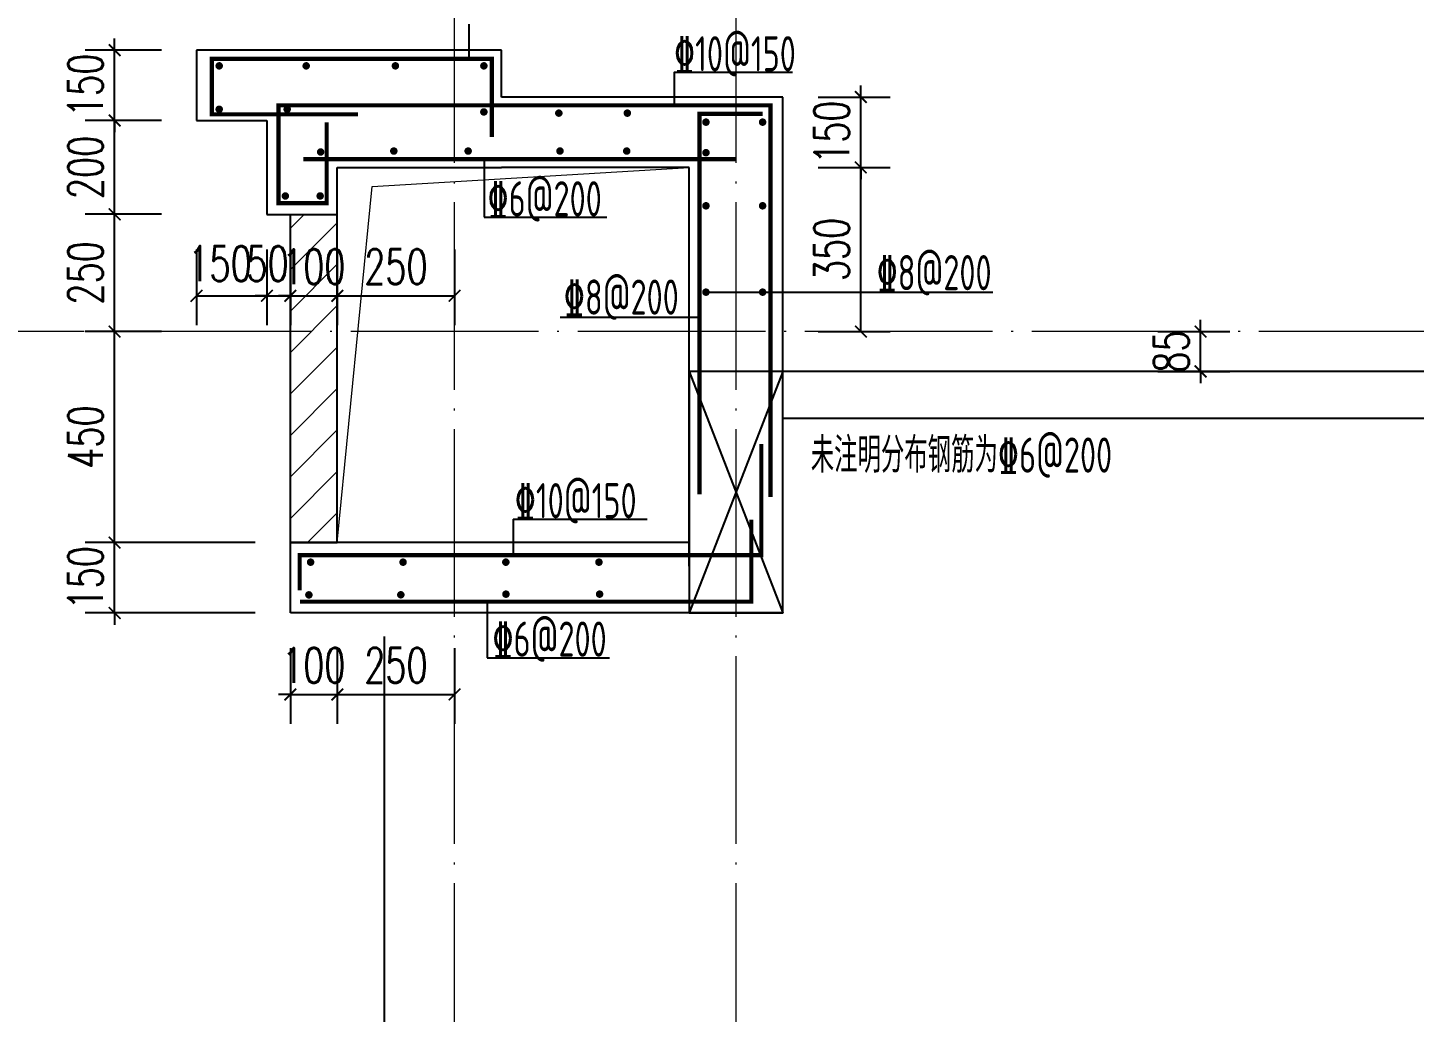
# Model space of a CAD drawing. Extents: x -655480 to 203344, y -294099 to 287156.
# Drawn here: x 37759 to 40715, y 127633 to 129732 of the extents above; entities that cross this region are included whole.
import ezdxf

# ---------------------------------------------------------------- set-up
doc = ezdxf.new("R2010")
doc.units = 0
doc.header["$LTSCALE"] = 1000
doc.linetypes.add('DOTE', pattern=[2.42, 2, -0.2, 0.02, -0.2])
doc.layers.get('0').update_dxf_attribs({"linetype": 'CONTINUOUS'})
doc.layers.get('DEFPOINTS').update_dxf_attribs({"linetype": 'CONTINUOUS'})
for name, color, linetype, lineweight in [('DOTE', 19, 'DOTE', 9), ('PUB_HATCH', 8, 'CONTINUOUS', 9), ('立面-洞口示意', 152, 'CONTINUOUS', 13)]:
    doc.layers.add(name, color=color, linetype=linetype, lineweight=lineweight)
for name, color, linetype in [('PUB_DIM', 3, 'CONTINUOUS'), ('REIN', 6, 'CONTINUOUS'), ('S-大样-砼线', 7, 'CONTINUOUS'), ('S-引出线', 40, 'CONTINUOUS'), ('TEXT', 2, 'CONTINUOUS'), ('WALL', 5, 'CONTINUOUS'), ('看线', 251, 'CONTINUOUS')]:
    doc.layers.add(name, color=color, linetype=linetype)
doc.styles.add('_TCH_DIM_T3', font='SIMPLEX', dxfattribs={"width": 0.705882, "bigfont": 'GBCBIG'})
doc.styles.add('TSSD_REIN', font='tssdeng.shx', dxfattribs={"width": 0.7, "height": 300, "bigfont": 'tssdchn.shx'})
doc.dimstyles.new('_TCH_ARCH&&25', dxfattribs={"dimtxt": 74.375, "dimasz": 25, "dimexe": 62.5, "dimexo": 75, "dimgap": 25, "dimtad": 1, "dimdec": 0, "dimzin": 0, "dimdsep": 46, "dimtxsty": '_TCH_DIM_T3', "dimblk": 'ARCHTICK', "dimcen": 0.09, "dimclrt": 7, "dimazin": 0, "dimtfac": 1, "dimtdec": 0, "dimtix": 1, "dimtmove": 2, "dimatfit": 3, "dimldrblk": 'ARCHTICK', "dimfxl": 1, "dimtolj": 1, "dimtzin": 0, "dimarcsym": 0})

# ---------------------------------------------------------------- blocks, each defined once
blk = doc.blocks.new('20210902.15310509')
at = {"layer": 'DOTE', "color": 1, "linetype": 'DOTE', "ltscale": 0.2}
for p, q in [((85753.4, -133245.9), (85753.4, -113645.9)), ((86353.4, -133245.9), (86353.4, -113645.9)), ((88352, -126345.9), (84583.2, -126345.9))]:
    blk.add_line(p, q, dxfattribs=at)
blk = doc.blocks.new('_ArchTick')
at = {"color": 0, "linetype": 'ByBlock', "const_width": 0.15}
blk.add_lwpolyline([(-0.5, -0.5), (0.5, 0.5)], dxfattribs=at)
blk = doc.blocks.new('*D3703')
at = {"layer": 'DEFPOINTS', "color": 0, "transparency": 16777216}
for p in [(40093, 129084.6), (40259, 129084.6), (40093, 128999.6)]:
    blk.add_point(p, dxfattribs=at)
at = {"layer": 'PUB_DIM', "color": 0, "lineweight": -2, "transparency": 16777216}
for p, q in [((40259, 129084.6), (40259, 129109.6)), ((40168, 129084.6), (40321.5, 129084.6)), ((40259, 128999.6), (40259, 129084.6)), ((40168, 128999.6), (40321.5, 128999.6)), ((40259, 128999.6), (40259, 128974.6))]:
    blk.add_line(p, q, dxfattribs=at)
at = {"layer": 'PUB_DIM', "color": 0, "lineweight": -2, "transparency": 16777216, "xscale": 25, "yscale": 25, "zscale": 25}
for p, rotation in [((40259, 129084.6), 270), ((40259, 128999.6), 90)]:
    blk.add_blockref('_ArchTick', p, dxfattribs=dict(at, rotation=rotation))
at = {"layer": 'PUB_DIM', "color": 7, "transparency": 16777216, "insert": (40196.8, 129042.1), "char_height": 74.38, "attachment_point": 5, "rotation": 90, "style": '_TCH_DIM_T3'}
blk.add_mtext('\\A1;85', dxfattribs=at)
blk = doc.blocks.new('*D3704')
at = {"layer": 'DEFPOINTS', "color": 0, "transparency": 16777216}
for p in [(38568.8, 129836.9), (38118.8, 129684.6), (38568.8, 129684.6)]:
    blk.add_point(p, dxfattribs=at)
at = {"layer": 'PUB_DIM', "color": 0, "lineweight": -2, "transparency": 16777216}
for p, q in [((38118.8, 129759.6), (38118.8, 129899.4)), ((38568.8, 129759.6), (38568.8, 129899.4)), ((38118.8, 129836.9), (38568.8, 129836.9))]:
    blk.add_line(p, q, dxfattribs=at)
at = {"layer": 'PUB_DIM', "color": 0, "lineweight": -2, "transparency": 16777216, "xscale": 25, "yscale": 25, "zscale": 25, "rotation": 180}
blk.add_blockref('_ArchTick', (38118.8, 129836.9), dxfattribs=at)
at = {"layer": 'PUB_DIM', "color": 0, "lineweight": -2, "transparency": 16777216, "xscale": 25, "yscale": 25, "zscale": 25}
blk.add_blockref('_ArchTick', (38568.8, 129836.9), dxfattribs=at)
at = {"layer": 'PUB_DIM', "color": 7, "transparency": 16777216, "insert": (38353.8, 129905.6), "char_height": 74.38, "attachment_point": 5, "style": '_TCH_DIM_T3'}
blk.add_mtext('\\A1;450', dxfattribs=at)
blk = doc.blocks.new('*D3705')
at = {"layer": 'DEFPOINTS', "color": 0, "transparency": 16777216}
for p in [(38668.8, 129836.9), (38568.8, 129684.6), (38668.8, 129684.6)]:
    blk.add_point(p, dxfattribs=at)
at = {"layer": 'PUB_DIM', "color": 0, "lineweight": -2, "transparency": 16777216}
for p, q in [((38568.8, 129759.6), (38568.8, 129899.4)), ((38668.8, 129759.6), (38668.8, 129899.4)), ((38568.8, 129836.9), (38543.8, 129836.9)), ((38568.8, 129836.9), (38668.8, 129836.9)), ((38668.8, 129836.9), (38693.8, 129836.9))]:
    blk.add_line(p, q, dxfattribs=at)
at = {"layer": 'PUB_DIM', "color": 0, "lineweight": -2, "transparency": 16777216, "xscale": 25, "yscale": 25, "zscale": 25}
blk.add_blockref('_ArchTick', (38568.8, 129836.9), dxfattribs=at)
at = {"layer": 'PUB_DIM', "color": 0, "lineweight": -2, "transparency": 16777216, "xscale": 25, "yscale": 25, "zscale": 25, "rotation": 180}
blk.add_blockref('_ArchTick', (38668.8, 129836.9), dxfattribs=at)
at = {"layer": 'PUB_DIM', "color": 7, "transparency": 16777216, "insert": (38618.8, 129899.1), "char_height": 74.38, "attachment_point": 5, "style": '_TCH_DIM_T3'}
blk.add_mtext('\\A1;100', dxfattribs=at)
blk = doc.blocks.new('*D3706')
at = {"layer": 'DEFPOINTS', "color": 0, "transparency": 16777216}
for p in [(38318.8, 128484.6), (38418.8, 128484.6), (38418.8, 128310.8)]:
    blk.add_point(p, dxfattribs=at)
at = {"layer": 'PUB_DIM', "color": 0, "lineweight": -2, "transparency": 16777216}
for p, q in [((38318.8, 128409.6), (38318.8, 128248.3)), ((38418.8, 128409.6), (38418.8, 128248.3)), ((38318.8, 128310.8), (38293.8, 128310.8)), ((38318.8, 128310.8), (38418.8, 128310.8)), ((38418.8, 128310.8), (38443.8, 128310.8))]:
    blk.add_line(p, q, dxfattribs=at)
at = {"layer": 'PUB_DIM', "color": 0, "lineweight": -2, "transparency": 16777216, "xscale": 25, "yscale": 25, "zscale": 25}
blk.add_blockref('_ArchTick', (38318.8, 128310.8), dxfattribs=at)
at = {"layer": 'PUB_DIM', "color": 0, "lineweight": -2, "transparency": 16777216, "xscale": 25, "yscale": 25, "zscale": 25, "rotation": 180}
blk.add_blockref('_ArchTick', (38418.8, 128310.8), dxfattribs=at)
at = {"layer": 'PUB_DIM', "color": 7, "transparency": 16777216, "insert": (38368.8, 128373), "char_height": 74.38, "attachment_point": 5, "style": '_TCH_DIM_T3'}
blk.add_mtext('\\A1;100', dxfattribs=at)
blk = doc.blocks.new('*D3707')
at = {"layer": 'DEFPOINTS', "color": 0, "transparency": 16777216}
for p in [(38418.8, 128484.6), (38668.8, 128484.6), (38668.8, 128310.8)]:
    blk.add_point(p, dxfattribs=at)
at = {"layer": 'PUB_DIM', "color": 0, "lineweight": -2, "transparency": 16777216}
for p, q in [((38418.8, 128409.6), (38418.8, 128248.3)), ((38668.8, 128409.6), (38668.8, 128248.3)), ((38418.8, 128310.8), (38668.8, 128310.8))]:
    blk.add_line(p, q, dxfattribs=at)
at = {"layer": 'PUB_DIM', "color": 0, "lineweight": -2, "transparency": 16777216, "xscale": 25, "yscale": 25, "zscale": 25, "rotation": 180}
blk.add_blockref('_ArchTick', (38418.8, 128310.8), dxfattribs=at)
at = {"layer": 'PUB_DIM', "color": 0, "lineweight": -2, "transparency": 16777216, "xscale": 25, "yscale": 25, "zscale": 25}
blk.add_blockref('_ArchTick', (38668.8, 128310.8), dxfattribs=at)
at = {"layer": 'PUB_DIM', "color": 7, "transparency": 16777216, "insert": (38543.8, 128373), "char_height": 74.38, "attachment_point": 5, "style": '_TCH_DIM_T3'}
blk.add_mtext('\\A1;250', dxfattribs=at)
blk = doc.blocks.new('*D3708')
at = {"layer": 'DEFPOINTS', "color": 0, "transparency": 16777216}
for p in [(37944.2, 129684.6), (38118.8, 129684.6), (38118.8, 129534.6)]:
    blk.add_point(p, dxfattribs=at)
at = {"layer": 'PUB_DIM', "color": 0, "lineweight": -2, "transparency": 16777216}
for p, q in [((37944.2, 129684.6), (37944.2, 129709.6)), ((38043.8, 129684.6), (37881.7, 129684.6)), ((37944.2, 129534.6), (37944.2, 129684.6)), ((38043.8, 129534.6), (37881.7, 129534.6)), ((37944.2, 129534.6), (37944.2, 129509.6))]:
    blk.add_line(p, q, dxfattribs=at)
at = {"layer": 'PUB_DIM', "color": 0, "lineweight": -2, "transparency": 16777216, "xscale": 25, "yscale": 25, "zscale": 25}
for p, rotation in [((37944.2, 129684.6), 270), ((37944.2, 129534.6), 90)]:
    blk.add_blockref('_ArchTick', p, dxfattribs=dict(at, rotation=rotation))
at = {"layer": 'PUB_DIM', "color": 7, "transparency": 16777216, "insert": (37882, 129609.6), "char_height": 74.38, "attachment_point": 5, "rotation": 90, "style": '_TCH_DIM_T3'}
blk.add_mtext('\\A1;150', dxfattribs=at)
blk = doc.blocks.new('*D3709')
at = {"layer": 'DEFPOINTS', "color": 0, "transparency": 16777216}
for p in [(37944.2, 129534.6), (38118.8, 129534.6), (38118.8, 129334.6)]:
    blk.add_point(p, dxfattribs=at)
at = {"layer": 'PUB_DIM', "color": 0, "lineweight": -2, "transparency": 16777216}
for p, q in [((38043.8, 129534.6), (37881.7, 129534.6)), ((37944.2, 129334.6), (37944.2, 129534.6)), ((38043.8, 129334.6), (37881.7, 129334.6))]:
    blk.add_line(p, q, dxfattribs=at)
at = {"layer": 'PUB_DIM', "color": 0, "lineweight": -2, "transparency": 16777216, "xscale": 25, "yscale": 25, "zscale": 25}
for p, rotation in [((37944.2, 129534.6), 90), ((37944.2, 129334.6), 270)]:
    blk.add_blockref('_ArchTick', p, dxfattribs=dict(at, rotation=rotation))
at = {"layer": 'PUB_DIM', "color": 7, "transparency": 16777216, "insert": (37882, 129434.6), "char_height": 74.38, "attachment_point": 5, "rotation": 90, "style": '_TCH_DIM_T3'}
blk.add_mtext('\\A1;200', dxfattribs=at)
blk = doc.blocks.new('*D3710')
at = {"layer": 'DEFPOINTS', "color": 0, "transparency": 16777216}
for p in [(37944.2, 129334.6), (38118.8, 129334.6), (38118.8, 129084.6)]:
    blk.add_point(p, dxfattribs=at)
at = {"layer": 'PUB_DIM', "color": 0, "lineweight": -2, "transparency": 16777216}
for p, q in [((38043.8, 129334.6), (37881.7, 129334.6)), ((37944.2, 129084.6), (37944.2, 129334.6)), ((38043.8, 129084.6), (37881.7, 129084.6))]:
    blk.add_line(p, q, dxfattribs=at)
at = {"layer": 'PUB_DIM', "color": 0, "lineweight": -2, "transparency": 16777216, "xscale": 25, "yscale": 25, "zscale": 25}
for p, rotation in [((37944.2, 129334.6), 90), ((37944.2, 129084.6), 270)]:
    blk.add_blockref('_ArchTick', p, dxfattribs=dict(at, rotation=rotation))
at = {"layer": 'PUB_DIM', "color": 7, "transparency": 16777216, "insert": (37882, 129209.6), "char_height": 74.38, "attachment_point": 5, "rotation": 90, "style": '_TCH_DIM_T3'}
blk.add_mtext('\\A1;250', dxfattribs=at)
blk = doc.blocks.new('*D3711')
at = {"layer": 'DEFPOINTS', "color": 0, "transparency": 16777216}
for p in [(37944.2, 129084.6), (38118.8, 129084.6), (38118.8, 128634.6)]:
    blk.add_point(p, dxfattribs=at)
at = {"layer": 'PUB_DIM', "color": 0, "lineweight": -2, "transparency": 16777216}
for p, q in [((38043.8, 129084.6), (37881.7, 129084.6)), ((37944.2, 128634.6), (37944.2, 129084.6)), ((38043.8, 128634.6), (37881.7, 128634.6))]:
    blk.add_line(p, q, dxfattribs=at)
at = {"layer": 'PUB_DIM', "color": 0, "lineweight": -2, "transparency": 16777216, "xscale": 25, "yscale": 25, "zscale": 25}
for p, rotation in [((37944.2, 129084.6), 90), ((37944.2, 128634.6), 270)]:
    blk.add_blockref('_ArchTick', p, dxfattribs=dict(at, rotation=rotation))
at = {"layer": 'PUB_DIM', "color": 7, "transparency": 16777216, "insert": (37882, 128859.6), "char_height": 74.38, "attachment_point": 5, "rotation": 90, "style": '_TCH_DIM_T3'}
blk.add_mtext('\\A1;450', dxfattribs=at)
blk = doc.blocks.new('*D3712')
at = {"layer": 'DEFPOINTS', "color": 0, "transparency": 16777216}
for p in [(38118.8, 129334.6), (38268.8, 129334.6), (38268.8, 129160.8)]:
    blk.add_point(p, dxfattribs=at)
at = {"layer": 'PUB_DIM', "color": 0, "lineweight": -2, "transparency": 16777216}
for p, q in [((38118.8, 129259.6), (38118.8, 129098.3)), ((38268.8, 129259.6), (38268.8, 129098.3)), ((38118.8, 129160.8), (38268.8, 129160.8))]:
    blk.add_line(p, q, dxfattribs=at)
at = {"layer": 'PUB_DIM', "color": 0, "lineweight": -2, "transparency": 16777216, "xscale": 25, "yscale": 25, "zscale": 25, "rotation": 180}
blk.add_blockref('_ArchTick', (38118.8, 129160.8), dxfattribs=at)
at = {"layer": 'PUB_DIM', "color": 0, "lineweight": -2, "transparency": 16777216, "xscale": 25, "yscale": 25, "zscale": 25}
blk.add_blockref('_ArchTick', (38268.8, 129160.8), dxfattribs=at)
at = {"layer": 'PUB_DIM', "color": 7, "transparency": 16777216, "insert": (38168.8, 129229.6), "char_height": 74.38, "attachment_point": 5, "style": '_TCH_DIM_T3'}
blk.add_mtext('\\A1;150', dxfattribs=at)
blk = doc.blocks.new('*D3713')
at = {"layer": 'DEFPOINTS', "color": 0, "transparency": 16777216}
for p in [(38268.8, 129334.6), (38318.8, 129334.6), (38318.8, 129160.8)]:
    blk.add_point(p, dxfattribs=at)
at = {"layer": 'PUB_DIM', "color": 0, "lineweight": -2, "transparency": 16777216}
for p, q in [((38268.8, 129259.6), (38268.8, 129098.3)), ((38318.8, 129259.6), (38318.8, 129098.3)), ((38268.8, 129160.8), (38243.8, 129160.8)), ((38268.8, 129160.8), (38318.8, 129160.8)), ((38318.8, 129160.8), (38343.8, 129160.8))]:
    blk.add_line(p, q, dxfattribs=at)
at = {"layer": 'PUB_DIM', "color": 0, "lineweight": -2, "transparency": 16777216, "xscale": 25, "yscale": 25, "zscale": 25}
blk.add_blockref('_ArchTick', (38268.8, 129160.8), dxfattribs=at)
at = {"layer": 'PUB_DIM', "color": 0, "lineweight": -2, "transparency": 16777216, "xscale": 25, "yscale": 25, "zscale": 25, "rotation": 180}
blk.add_blockref('_ArchTick', (38318.8, 129160.8), dxfattribs=at)
at = {"layer": 'PUB_DIM', "color": 7, "transparency": 16777216, "insert": (38270.1, 129229.6), "char_height": 74.38, "attachment_point": 5, "style": '_TCH_DIM_T3'}
blk.add_mtext('\\A1;50', dxfattribs=at)
blk = doc.blocks.new('*D3714')
at = {"layer": 'DEFPOINTS', "color": 0, "transparency": 16777216}
for p in [(38318.8, 129334.6), (38418.8, 129334.6), (38418.8, 129160.8)]:
    blk.add_point(p, dxfattribs=at)
at = {"layer": 'PUB_DIM', "color": 0, "lineweight": -2, "transparency": 16777216}
for p, q in [((38318.8, 129259.6), (38318.8, 129098.3)), ((38418.8, 129259.6), (38418.8, 129098.3)), ((38318.8, 129160.8), (38293.8, 129160.8)), ((38318.8, 129160.8), (38418.8, 129160.8)), ((38418.8, 129160.8), (38443.8, 129160.8))]:
    blk.add_line(p, q, dxfattribs=at)
at = {"layer": 'PUB_DIM', "color": 0, "lineweight": -2, "transparency": 16777216, "xscale": 25, "yscale": 25, "zscale": 25}
blk.add_blockref('_ArchTick', (38318.8, 129160.8), dxfattribs=at)
at = {"layer": 'PUB_DIM', "color": 0, "lineweight": -2, "transparency": 16777216, "xscale": 25, "yscale": 25, "zscale": 25, "rotation": 180}
blk.add_blockref('_ArchTick', (38418.8, 129160.8), dxfattribs=at)
at = {"layer": 'PUB_DIM', "color": 7, "transparency": 16777216, "insert": (38368.8, 129223), "char_height": 74.38, "attachment_point": 5, "style": '_TCH_DIM_T3'}
blk.add_mtext('\\A1;100', dxfattribs=at)
blk = doc.blocks.new('*D3715')
at = {"layer": 'DEFPOINTS', "color": 0, "transparency": 16777216}
for p in [(38418.8, 129334.6), (38668.8, 129334.6), (38668.8, 129160.8)]:
    blk.add_point(p, dxfattribs=at)
at = {"layer": 'PUB_DIM', "color": 0, "lineweight": -2, "transparency": 16777216}
for p, q in [((38418.8, 129259.6), (38418.8, 129098.3)), ((38668.8, 129259.6), (38668.8, 129098.3)), ((38418.8, 129160.8), (38668.8, 129160.8))]:
    blk.add_line(p, q, dxfattribs=at)
at = {"layer": 'PUB_DIM', "color": 0, "lineweight": -2, "transparency": 16777216, "xscale": 25, "yscale": 25, "zscale": 25, "rotation": 180}
blk.add_blockref('_ArchTick', (38418.8, 129160.8), dxfattribs=at)
at = {"layer": 'PUB_DIM', "color": 0, "lineweight": -2, "transparency": 16777216, "xscale": 25, "yscale": 25, "zscale": 25}
blk.add_blockref('_ArchTick', (38668.8, 129160.8), dxfattribs=at)
at = {"layer": 'PUB_DIM', "color": 7, "transparency": 16777216, "insert": (38543.8, 129223), "char_height": 74.38, "attachment_point": 5, "style": '_TCH_DIM_T3'}
blk.add_mtext('\\A1;250', dxfattribs=at)
blk = doc.blocks.new('*D3628')
at = {"layer": 'DEFPOINTS', "color": 0, "transparency": 16777216}
for p in [(39368.8, 129434.6), (39534.8, 129434.6), (39368.8, 129084.6)]:
    blk.add_point(p, dxfattribs=at)
at = {"layer": 'PUB_DIM', "color": 0, "lineweight": -2, "transparency": 16777216}
for p, q in [((39443.8, 129434.6), (39597.3, 129434.6)), ((39534.8, 129084.6), (39534.8, 129434.6)), ((39443.8, 129084.6), (39597.3, 129084.6))]:
    blk.add_line(p, q, dxfattribs=at)
at = {"layer": 'PUB_DIM', "color": 0, "lineweight": -2, "transparency": 16777216, "xscale": 25, "yscale": 25, "zscale": 25}
for p, rotation in [((39534.8, 129434.6), 90), ((39534.8, 129084.6), 270)]:
    blk.add_blockref('_ArchTick', p, dxfattribs=dict(at, rotation=rotation))
at = {"layer": 'PUB_DIM', "color": 7, "transparency": 16777216, "insert": (39472.6, 129259.6), "char_height": 74.38, "attachment_point": 5, "rotation": 90, "style": '_TCH_DIM_T3'}
blk.add_mtext('\\A1;350', dxfattribs=at)
blk = doc.blocks.new('*D3629')
at = {"layer": 'DEFPOINTS', "color": 0, "transparency": 16777216}
for p in [(39368.8, 129584.6), (39534.8, 129584.6), (39368.8, 129434.6)]:
    blk.add_point(p, dxfattribs=at)
at = {"layer": 'PUB_DIM', "color": 0, "lineweight": -2, "transparency": 16777216}
for p, q in [((39534.8, 129584.6), (39534.8, 129609.6)), ((39443.8, 129584.6), (39597.3, 129584.6)), ((39534.8, 129434.6), (39534.8, 129584.6)), ((39443.8, 129434.6), (39597.3, 129434.6)), ((39534.8, 129434.6), (39534.8, 129409.6))]:
    blk.add_line(p, q, dxfattribs=at)
at = {"layer": 'PUB_DIM', "color": 0, "lineweight": -2, "transparency": 16777216, "xscale": 25, "yscale": 25, "zscale": 25}
for p, rotation in [((39534.8, 129584.6), 270), ((39534.8, 129434.6), 90)]:
    blk.add_blockref('_ArchTick', p, dxfattribs=dict(at, rotation=rotation))
at = {"layer": 'PUB_DIM', "color": 7, "transparency": 16777216, "insert": (39472.6, 129509.6), "char_height": 74.38, "attachment_point": 5, "rotation": 90, "style": '_TCH_DIM_T3'}
blk.add_mtext('\\A1;150', dxfattribs=at)
blk = doc.blocks.new('*D3630')
at = {"layer": 'DEFPOINTS', "color": 0, "transparency": 16777216}
for p in [(38768.8, 129836.9), (38668.8, 129684.6), (38768.8, 129684.6)]:
    blk.add_point(p, dxfattribs=at)
at = {"layer": 'PUB_DIM', "color": 0, "lineweight": -2, "transparency": 16777216}
for p, q in [((38668.8, 129759.6), (38668.8, 129899.4)), ((38768.8, 129759.6), (38768.8, 129899.4)), ((38668.8, 129836.9), (38768.8, 129836.9))]:
    blk.add_line(p, q, dxfattribs=at)
at = {"layer": 'PUB_DIM', "color": 0, "lineweight": -2, "transparency": 16777216, "xscale": 25, "yscale": 25, "zscale": 25, "rotation": 180}
blk.add_blockref('_ArchTick', (38668.8, 129836.9), dxfattribs=at)
at = {"layer": 'PUB_DIM', "color": 0, "lineweight": -2, "transparency": 16777216, "xscale": 25, "yscale": 25, "zscale": 25}
blk.add_blockref('_ArchTick', (38768.8, 129836.9), dxfattribs=at)
at = {"layer": 'PUB_DIM', "color": 7, "transparency": 16777216, "insert": (38759.4, 129899.1), "char_height": 74.38, "attachment_point": 5, "style": '_TCH_DIM_T3'}
blk.add_mtext('\\A1;100', dxfattribs=at)
blk = doc.blocks.new('FSDFSFSFSFEFSFESF')
at = {"layer": '看线'}
blk.add_line((1114228.3, 467393.4), (1114228.3, 465805.1), dxfattribs=at)
blk = doc.blocks.new('*D3635')
at = {"layer": 'DEFPOINTS', "color": 0, "transparency": 16777216}
for p in [(37944.2, 128634.6), (38318.8, 128634.6), (38318.8, 128484.6)]:
    blk.add_point(p, dxfattribs=at)
at = {"layer": 'PUB_DIM', "color": 0, "lineweight": -2, "transparency": 16777216}
for p, q in [((37944.2, 128634.6), (37944.2, 128659.6)), ((38243.8, 128634.6), (37881.7, 128634.6)), ((37944.2, 128484.6), (37944.2, 128634.6)), ((38243.8, 128484.6), (37881.7, 128484.6)), ((37944.2, 128484.6), (37944.2, 128459.6))]:
    blk.add_line(p, q, dxfattribs=at)
at = {"layer": 'PUB_DIM', "color": 0, "lineweight": -2, "transparency": 16777216, "xscale": 25, "yscale": 25, "zscale": 25}
for p, rotation in [((37944.2, 128634.6), 270), ((37944.2, 128484.6), 90)]:
    blk.add_blockref('_ArchTick', p, dxfattribs=dict(at, rotation=rotation))
at = {"layer": 'PUB_DIM', "color": 7, "transparency": 16777216, "insert": (37882, 128559.6), "char_height": 74.38, "attachment_point": 5, "rotation": 90, "style": '_TCH_DIM_T3'}
blk.add_mtext('\\A1;150', dxfattribs=at)

msp = doc.modelspace()

# ---------------------------------------------------------------- hatches: boundary and pattern name
at = {"layer": 'PUB_HATCH'}
h = msp.add_hatch(dxfattribs=at)
h.set_pattern_fill('普通砖', color=256, scale=25, style=0)
h.set_pattern_definition([(45, (-366402.044, 291772.47), (-44.1941915, 44.1941915), [])])
h.paths.add_polyline_path([(38318.81, 128634.56), (38418.81, 128634.56), (38418.81, 129334.56), (38318.81, 129334.56)])

# ---------------------------------------------------------------- linework, layer by layer
at = {"layer": 'REIN', "const_width": 9}
for points in [[(38748.46, 129499.38), (38748.46, 129666.3), (38151.33, 129666.3), (38151.33, 129547.82), (38462.99, 129547.82)], [(38396.16, 129530.79), (38396.16, 129358.43), (38293.5, 129358.43), (38293.5, 129567.04), (39342.07, 129567.04), (39342.07, 128732.03)], [(39190.97, 128737.63), (39190.97, 129548.76), (39325.69, 129548.76)], [(38346.51, 129452.1), (39267.69, 129452.1)], [(38338.56, 128533.1), (38338.56, 128607.96), (39322.66, 128607.96), (39322.66, 128844.9)], [(38339.43, 128508.77), (39301.47, 128508.77), (39301.47, 128683.77)]]:
    msp.add_lwpolyline(points, dxfattribs=at)
at = {"layer": 'REIN', "const_width": 8}
for points in [[(38163.09, 129651.14, 1), (38171.09, 129651.14, 1)], [(38348.53, 129651.14, 1), (38356.53, 129651.14, 1)], [(38538.69, 129651.14, 1), (38546.69, 129651.14, 1)], [(38727.26, 129651.14, 1), (38735.26, 129651.14, 1)], [(38163.09, 129558.61, 1), (38171.09, 129558.61, 1)], [(38308.02, 129558.61, 1), (38316.02, 129558.61, 1)], [(38727.26, 129552.88, 1), (38735.26, 129552.88, 1)], [(38887.06, 129550.32, 1), (38895.06, 129550.32, 1)], [(39033.07, 129550.32, 1), (39041.07, 129550.32, 1)], [(39200.71, 129531.12, 1), (39208.71, 129531.12, 1)], [(39321.43, 129531.12, 1), (39329.43, 129531.12, 1)], [(38379.42, 129467.46, 1), (38387.42, 129467.46, 1)], [(38535.3, 129469.51, 1), (38543.3, 129469.51, 1)], [(38693.73, 129469.51, 1), (38701.73, 129469.51, 1)], [(38889.51, 129469.51, 1), (38897.51, 129469.51, 1)], [(39031.8, 129469.51, 1), (39039.8, 129469.51, 1)], [(39200.71, 129465.97, 1), (39208.71, 129465.97, 1)], [(38304.1, 129373.7, 1), (38312.1, 129373.7, 1)], [(38378.31, 129373.7, 1), (38386.31, 129373.7, 1)], [(39200.71, 129352.77, 1), (39208.71, 129352.77, 1)], [(39321.43, 129352.77, 1), (39329.43, 129352.77, 1)], [(39200.71, 129168.63, 1), (39208.71, 129168.63, 1)], [(39321.43, 129168.63, 1), (39329.43, 129168.63, 1)], [(38357.93, 128592.9, 1), (38365.93, 128592.9, 1)], [(38555.02, 128592.9, 1), (38563.02, 128592.9, 1)], [(38774.07, 128592.9, 1), (38782.07, 128592.9, 1)], [(38972.59, 128592.9, 1), (38980.59, 128592.9, 1)], [(38354.28, 128523.19, 1), (38362.28, 128523.19, 1)], [(38550.24, 128523.35, 1), (38558.24, 128523.35, 1)], [(38774.38, 128524.74, 1), (38782.38, 128524.74, 1)], [(38973.97, 128524.74, 1), (38981.97, 128524.74, 1)]]:
    msp.add_lwpolyline(points, format="xyb", close=True, dxfattribs=at)
at = {"layer": 'S-大样-砼线'}
for p, q in [((39168.81, 128999.56), (39368.81, 128484.56)), ((39368.81, 128999.56), (39168.81, 128484.56))]:
    msp.add_line(p, q, dxfattribs=at)
msp.add_lwpolyline([(39368.81, 128999.56), (39168.81, 128999.56), (39168.81, 128484.56), (39368.81, 128484.56)], close=True, dxfattribs=at)
at = {"layer": 'S-引出线'}
for p, q in [((38699.69, 129666.3), (38699.69, 129740.37)), ((38731.85, 129452.1), (38731.85, 129328.69)), ((38731.85, 129328.69), (38993.07, 129328.69)), ((39204.71, 129168.63), (39816.52, 129168.63)), ((38893.7, 129115.57), (39190.97, 129115.57)), ((38793.69, 128684.9), (38793.69, 128607.96)), ((38793.69, 128684.9), (39079.32, 128684.9)), ((38738.45, 128508.77), (38738.45, 128388.62)), ((38738.45, 128388.62), (38999.12, 128388.62))]:
    msp.add_line(p, q, dxfattribs=at)
msp.add_lwpolyline([(39137.69, 129567.04), (39137.69, 129637.88), (39388.81, 129637.88)], dxfattribs=at)
at = {"layer": 'WALL'}
for p, q in [((38768.81, 129684.56), (38118.81, 129684.56)), ((38118.81, 129684.56), (38118.81, 129534.56)), ((38768.81, 129584.56), (38768.81, 129684.56)), ((39368.81, 129584.56), (38768.81, 129584.56)), ((39368.81, 128999.56), (39368.81, 129584.56)), ((38118.81, 129534.56), (38268.81, 129534.56)), ((38268.81, 129534.56), (38268.81, 129334.56)), ((38418.81, 129334.56), (38418.81, 129434.56)), ((38418.81, 129434.56), (38422.88, 129434.56)), ((38422.88, 129434.56), (38768.81, 129434.56)), ((39168.81, 129434.56), (38768.81, 129434.56)), ((39168.81, 128999.56), (39168.81, 129434.56)), ((38268.81, 129334.56), (38418.81, 129334.56)), ((38318.81, 128634.56), (38318.81, 129334.56)), ((38418.81, 128634.56), (38418.81, 129334.56)), ((39168.81, 128584.56), (39168.81, 128999.56)), ((41267.33, 128999.56), (39368.81, 128999.56)), ((41267.33, 128899.56), (39368.81, 128899.56)), ((39368.81, 128484.56), (39368.81, 128899.56)), ((39168.81, 128634.56), (38318.81, 128634.56)), ((38318.81, 128484.56), (38318.81, 128634.56)), ((38318.81, 128634.56), (38418.81, 128634.56)), ((39368.81, 128484.56), (38318.81, 128484.56))]:
    msp.add_line(p, q, dxfattribs=at)
at = {"layer": '立面-洞口示意'}
msp.add_lwpolyline([(38418.81, 128634.56), (38493.27, 129393.92), (39168.81, 129434.56)], dxfattribs=at)

# ---------------------------------------------------------------- block references
msp.add_blockref('FSDFSFSFSFEFSFESF', (-1075709.46, -338958.81))
at = {"layer": 'DOTE'}
msp.add_blockref('20210902.15310509', (-47084.63, 255430.45), dxfattribs=at)

# ---------------------------------------------------------------- texts
at = {"layer": 'TEXT', "style": 'TSSD_REIN', "width": 0.7}
for s, p in [('%%13210@150', (39136.64, 129639.42)), ('%%1326@200', (38739.11, 129330.11)), ('%%1328@200', (39568.47, 129172.74)), ('%%1328@200', (38901.72, 129120.6)), ('未注明分布钢筋为%%1326@200', (39428.01, 128783.82)), ('%%13210@150', (38797.23, 128686.55)), ('%%1326@200', (38749.57, 128391.45))]:
    msp.add_text(s, height=75, rotation=0, dxfattribs=at).set_placement(p)

# ---------------------------------------------------------------- dimensions: what is measured, and where the dimension line sits
at = {"layer": 'PUB_DIM'}
for base, p1, p2, picture, middle in [((38568.81, 129836.88), (38118.81, 129684.56), (38568.81, 129684.56), '*D3704', (38353.81, 129905.63)), ((38268.81, 129160.85), (38118.81, 129334.56), (38268.81, 129334.56), '*D3712', (38168.77, 129229.6)), ((38318.81, 129160.85), (38268.81, 129334.56), (38318.81, 129334.56), '*D3713', (38270.07, 129229.6))]:
    dim = msp.add_linear_dim(base=base, p1=p1, p2=p2, angle=360, dimstyle='_TCH_ARCH&&25', dxfattribs=at)
    dim.commit()
    dim.dimension.update_dxf_attribs({"geometry": picture, "text_midpoint": middle, "dimtype": 161})
for p1, p2, distance, picture, middle in [((38568.81, 129684.56), (38668.81, 129684.56), 152.32, '*D3705', (38618.81, 129899.07)), ((38118.81, 129534.56), (38118.81, 129684.56), 174.61, '*D3708', (37882.01, 129609.56)), ((38118.81, 129334.56), (38118.81, 129534.56), 174.61, '*D3709', (37882.01, 129434.56)), ((39368.81, 129084.56), (39368.81, 129434.56), -165.96, '*D3628', (39472.58, 129259.56)), ((38118.81, 129084.56), (38118.81, 129334.56), 174.61, '*D3710', (37882.01, 129209.56)), ((38318.81, 129334.56), (38418.81, 129334.56), -173.71, '*D3714', (38368.81, 129223.04)), ((38418.81, 129334.56), (38668.81, 129334.56), -173.71, '*D3715', (38543.81, 129223.04)), ((40093.04, 128999.56), (40093.04, 129084.56), -165.96, '*D3703', (40196.81, 129042.06)), ((38118.81, 128634.56), (38118.81, 129084.56), 174.61, '*D3711', (37882.01, 128859.56)), ((38318.81, 128484.56), (38418.81, 128484.56), -173.71, '*D3706', (38368.81, 128373.04)), ((38418.81, 128484.56), (38668.81, 128484.56), -173.71, '*D3707', (38543.81, 128373.04))]:
    dim = msp.add_aligned_dim(p1=p1, p2=p2, distance=distance, dimstyle='_TCH_ARCH&&25', dxfattribs=at)
    dim.commit()
    dim.dimension.update_dxf_attribs({"geometry": picture, "text_midpoint": middle})
dim = msp.add_linear_dim(base=(38768.81, 129836.88), p1=(38668.81, 129684.56), p2=(38768.81, 129684.56), dimstyle='_TCH_ARCH&&25', dxfattribs=at)
dim.commit()
dim.dimension.update_dxf_attribs({"geometry": '*D3630', "text_midpoint": (38759.39, 129899.07), "dimtype": 160})
for base, p1, p2, picture, middle in [((39534.77, 129584.56), (39368.81, 129434.56), (39368.81, 129584.56), '*D3629', (39472.58, 129509.56)), ((37944.2, 128634.56), (38318.81, 128484.56), (38318.81, 128634.56), '*D3635', (37882.01, 128559.56))]:
    dim = msp.add_linear_dim(base=base, p1=p1, p2=p2, angle=90, dimstyle='_TCH_ARCH&&25', dxfattribs=at)
    dim.commit()
    dim.dimension.update_dxf_attribs({"geometry": picture, "text_midpoint": middle})

doc.saveas('drawing.dxf')
